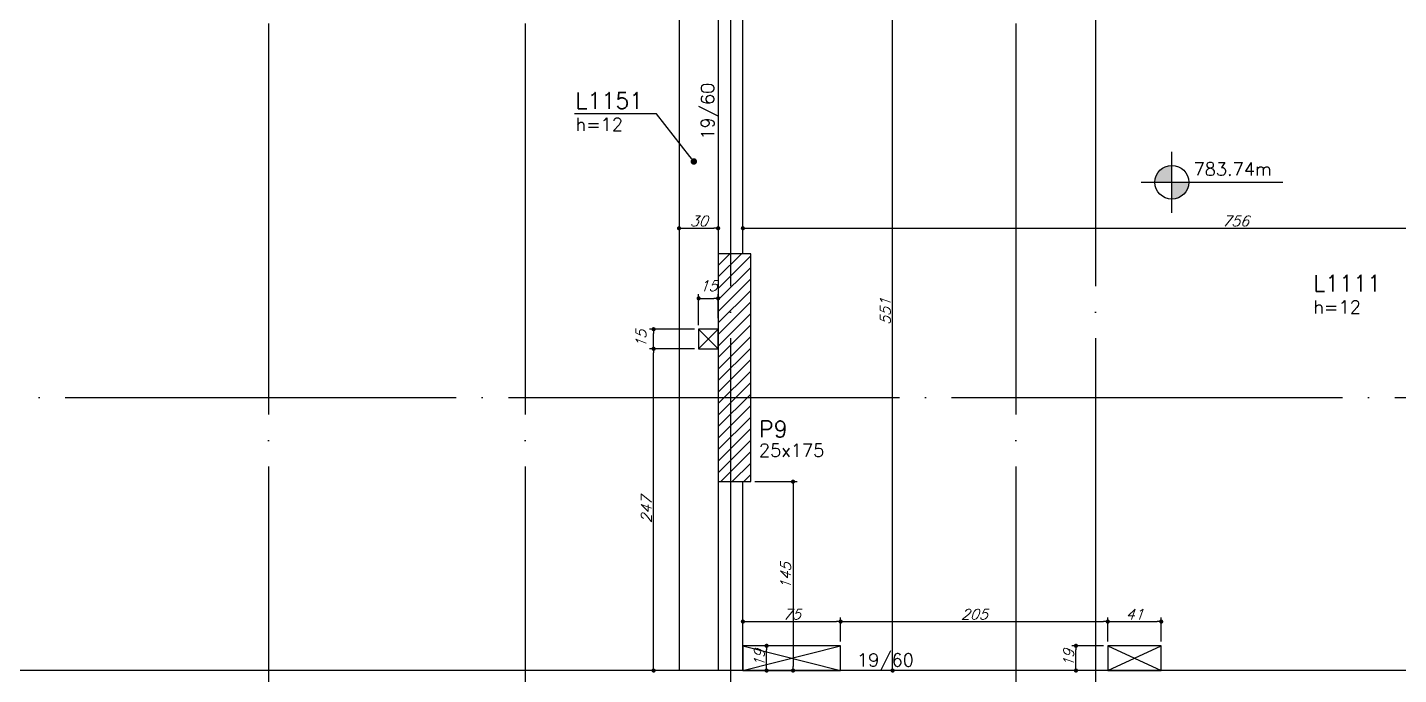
# Model space of a CAD drawing. Extents: x -4723 to 4922, y -2048 to 2452.
# Drawn here: x 746 to 1798, y 661 to 1158 of the extents above; entities that cross this region are included whole.
import ezdxf
from ezdxf import colors
from ezdxf.entities.mleader import LeaderData, LeaderLine
from ezdxf.enums import TextEntityAlignment as Align
from ezdxf.math import Vec2, Vec3

# ---------------------------------------------------------------- set-up
doc = ezdxf.new("R2010")
doc.units = 0
doc.header["$LTSCALE"] = 50
doc.header["$MEASUREMENT"] = 0
doc.linetypes.add('EIXO', pattern=[6.8, 6, -0.4, 0, -0.4])
doc.layers.get('0').update_dxf_attribs({"linetype": 'CONTINUOUS'})
doc.layers.get('DEFPOINTS').update_dxf_attribs({"linetype": 'CONTINUOUS'})
for name, color, linetype in [('242', 3, 'CONTINUOUS'), ('F-AUX-RED', 1, 'CONTINUOUS'), ('F-COTAS', 106, 'CONTINUOUS'), ('F-COTAS-FUROS', 50, 'CONTINUOUS'), ('F-EIXO', 12, 'EIXO'), ('F-LAJES', 3, 'CONTINUOUS'), ('F-LAJES-DIM', 2, 'CONTINUOUS'), ('F-LAJES-NOME', 4, 'CONTINUOUS'), ('F-NÍVEL-PLANTA', 2, 'CONTINUOUS'), ('F-PILARES-DIM', 172, 'CONTINUOUS'), ('F-PILARES-HACH', 174, 'CONTINUOUS'), ('F-PILARES-NOME', 170, 'CONTINUOUS'), ('F-PILARES-S', 170, 'CONTINUOUS'), ('F-TEXTO', 6, 'CONTINUOUS'), ('F-VIGAS', 3, 'CONTINUOUS'), ('F-VIGAS-DIM', 2, 'CONTINUOUS'), ('F-VÃO', 1, 'CONTINUOUS')]:
    doc.layers.add(name, color=color, linetype=linetype)
doc.styles.add('CP-TEXT-INCL', font='simplex.shx', dxfattribs={"oblique": 20})
doc.styles.add('MCP', font='simplex.shx')
doc.styles.add('ROMANS', font='simplex.shx')
doc.styles.get("Standard").update_dxf_attribs({"font": 'simplex.shx'})
doc.dimstyles.new('CP-COTAS-50', dxfattribs={"dimscale": 0.64, "dimtxt": 12.5, "dimasz": 5, "dimexe": 5, "dimexo": 5, "dimgap": 2.5, "dimtad": 1, "dimdec": 1, "dimdsep": 46, "dimtxsty": 'CP-TEXT-INCL', "dimblk1": 'DOT', "dimblk2": 'DOT', "dimsah": 1, "dimcen": 9, "dimclrd": 256, "dimclre": 256, "dimclrt": 256, "dimadec": 0, "dimazin": 0, "dimtfac": 1, "dimtdec": 1, "dimtmove": 2, "dimatfit": 3, "dimldrblk": 'DOT', "dimfxl": 0, "dimtolj": 1, "dimarcsym": 0})

# ---------------------------------------------------------------- blocks, each defined once
blk = doc.blocks.new('Nível - Planta')
at = {"layer": 'F-NÍVEL-PLANTA'}
h = blk.add_hatch(color=71, dxfattribs=at)
h.paths.add_polyline_path([(0, 0), (0, 0.26, 0.414214), (-0.26, 0)])
h.paths.add_polyline_path([(0.26, 0), (0, 0), (0, -0.26, 0.414214)])
for p, q in [((0, -0.469), (0, 0.469)), ((-0.469, 0), (1.704, 0))]:
    blk.add_line(p, q, dxfattribs=at)
blk.add_circle((0, 0), 0.26, dxfattribs=at)
at = {"layer": 'F-TEXTO', "color": 3, "style": 'MCP'}
blk.add_attdef('NÍVEL', (0.333, 0.102), '', height=0.2, dxfattribs=at)
blk = doc.blocks.new('_DOT')
at = {"color": 0, "linetype": 'ByBlock'}
blk.add_line((-0.5, 0), (-1, 0), dxfattribs=at)
at = {"color": 0, "linetype": 'ByBlock', "const_width": 0.5}
blk.add_lwpolyline([(-0.25, 0, 1), (0.25, 0, 1)], format="xyb", close=True, dxfattribs=at)
blk = doc.blocks.new('*D59')
at = {"layer": 'DEFPOINTS', "color": 0, "linetype": 'Continuous', "transparency": 16777216}
for p in [(1409.9, 1215.5), (1409.9, 1215.5), (1409.9, 664.5)]:
    blk.add_point(p, dxfattribs=at)
at = {"layer": 'F-COTAS', "linetype": 'Continuous', "lineweight": -2, "transparency": 16777216}
blk.add_line((1409.9, 667.7), (1409.9, 1212.3), dxfattribs=at)
at = {"layer": 'F-COTAS', "linetype": 'Continuous', "lineweight": -2, "transparency": 16777216, "xscale": 3.2, "yscale": 3.2, "zscale": 3.2}
for p, rotation in [((1409.9, 1215.5), 90), ((1409.9, 664.5), 270)]:
    blk.add_blockref('_DOT', p, dxfattribs=dict(at, rotation=rotation))
at = {"layer": 'F-COTAS', "linetype": 'Continuous', "transparency": 16777216, "insert": (1404.3, 940), "char_height": 8, "attachment_point": 5, "rotation": 90, "style": 'CP-TEXT-INCL'}
blk.add_mtext('\\A1;551', dxfattribs=at)
blk = doc.blocks.new('*D86')
at = {"layer": 'DEFPOINTS', "color": 0, "linetype": 'Continuous', "transparency": 16777216}
for p in [(1246, 1004), (1276, 1004), (1276, 1004)]:
    blk.add_point(p, dxfattribs=at)
at = {"layer": 'F-COTAS', "linetype": 'Continuous', "lineweight": -2, "transparency": 16777216}
blk.add_line((1249.2, 1004), (1272.8, 1004), dxfattribs=at)
at = {"layer": 'F-COTAS', "linetype": 'Continuous', "lineweight": -2, "transparency": 16777216, "xscale": 3.2, "yscale": 3.2, "zscale": 3.2, "rotation": 180}
blk.add_blockref('_DOT', (1246, 1004), dxfattribs=at)
at = {"layer": 'F-COTAS', "linetype": 'Continuous', "lineweight": -2, "transparency": 16777216, "xscale": 3.2, "yscale": 3.2, "zscale": 3.2}
blk.add_blockref('_DOT', (1276, 1004), dxfattribs=at)
at = {"layer": 'F-COTAS', "linetype": 'Continuous', "transparency": 16777216, "insert": (1261, 1009.6), "char_height": 8, "attachment_point": 5, "style": 'CP-TEXT-INCL'}
blk.add_mtext('\\A1;30', dxfattribs=at)
blk = doc.blocks.new('*D87')
at = {"layer": 'DEFPOINTS', "color": 0, "linetype": 'Continuous', "transparency": 16777216}
for p in [(1295, 1004), (2051, 1004), (2051, 1004)]:
    blk.add_point(p, dxfattribs=at)
at = {"layer": 'F-COTAS', "linetype": 'Continuous', "lineweight": -2, "transparency": 16777216}
blk.add_line((1298.2, 1004), (2047.8, 1004), dxfattribs=at)
at = {"layer": 'F-COTAS', "linetype": 'Continuous', "lineweight": -2, "transparency": 16777216, "xscale": 3.2, "yscale": 3.2, "zscale": 3.2, "rotation": 180}
blk.add_blockref('_DOT', (1295, 1004), dxfattribs=at)
at = {"layer": 'F-COTAS', "linetype": 'Continuous', "lineweight": -2, "transparency": 16777216, "xscale": 3.2, "yscale": 3.2, "zscale": 3.2}
blk.add_blockref('_DOT', (2051, 1004), dxfattribs=at)
at = {"layer": 'F-COTAS', "linetype": 'Continuous', "transparency": 16777216, "insert": (1673, 1009.6), "char_height": 8, "attachment_point": 5, "style": 'CP-TEXT-INCL'}
blk.add_mtext('\\A1;756', dxfattribs=at)
blk = doc.blocks.new('*D148')
at = {"layer": 'DEFPOINTS', "color": 0, "linetype": 'Continuous', "transparency": 16777216}
for p in [(1301, 809.5), (1324.8, 664.5), (1333.5, 664.5)]:
    blk.add_point(p, dxfattribs=at)
at = {"layer": 'F-COTAS', "linetype": 'Continuous', "lineweight": -2, "transparency": 16777216}
for p, q in [((1304.2, 809.5), (1336.7, 809.5)), ((1333.5, 806.3), (1333.5, 667.7)), ((1328, 664.5), (1336.7, 664.5))]:
    blk.add_line(p, q, dxfattribs=at)
at = {"layer": 'F-COTAS', "linetype": 'Continuous', "lineweight": -2, "transparency": 16777216, "xscale": 3.2, "yscale": 3.2, "zscale": 3.2}
for p, rotation in [((1333.5, 809.5), 90), ((1333.5, 664.5), 270)]:
    blk.add_blockref('_DOT', p, dxfattribs=dict(at, rotation=rotation))
at = {"layer": 'F-COTAS', "linetype": 'Continuous', "transparency": 16777216, "insert": (1327.9, 737), "char_height": 8, "attachment_point": 5, "rotation": 90, "style": 'CP-TEXT-INCL'}
blk.add_mtext('\\A1;145', dxfattribs=at)
blk = doc.blocks.new('*U150')
at = {"layer": 'F-EIXO'}
blk.add_line((0, 0), (0, -2753.4852), dxfattribs=at)
at = {"layer": 'F-TEXTO', "style": 'ROMANS'}
blk.add_attdef('EIXO', text='', height=17.5, rotation=360, dxfattribs=at).set_placement((0, 28.2072), align=Align.MIDDLE_CENTER)
blk = doc.blocks.new('*U155')
at = {"layer": 'F-EIXO'}
blk.add_line((0, 0), (7197, 0), dxfattribs=at)
at = {"layer": 'F-TEXTO', "style": 'ROMANS'}
blk.add_attdef('EIXO', text='', height=17.5, dxfattribs=at).set_placement((-28.2072, 0), align=Align.MIDDLE_CENTER)
blk = doc.blocks.new('*U161')
at = {"layer": 'F-EIXO'}
blk.add_line((0, 0), (0, -2655), dxfattribs=at)
at = {"layer": 'F-TEXTO', "style": 'ROMANS'}
blk.add_attdef('EIXO', text='', height=17.5, rotation=360, dxfattribs=at).set_placement((0, 28.2), align=Align.MIDDLE_CENTER)
blk = doc.blocks.new('*U177')
at = {"layer": 'F-EIXO'}
blk.add_line((0, 0), (0, -2655), dxfattribs=at)
at = {"layer": 'F-TEXTO', "style": 'ROMANS'}
blk.add_attdef('EIXO', text='', height=17.5, rotation=360, dxfattribs=at).set_placement((0, 28.2), align=Align.MIDDLE_CENTER)
blk = doc.blocks.new('*U171')
at = {"layer": 'F-EIXO'}
blk.add_line((0, 0), (0, -2655), dxfattribs=at)
at = {"layer": 'F-TEXTO', "style": 'ROMANS'}
blk.add_attdef('EIXO', text='', height=17.5, rotation=360, dxfattribs=at).set_placement((0, 28.2), align=Align.MIDDLE_CENTER)
blk = doc.blocks.new('*U178')
at = {"layer": 'F-EIXO'}
blk.add_line((0, 0), (0, -2753.4852), dxfattribs=at)
at = {"layer": 'F-TEXTO', "style": 'ROMANS'}
blk.add_attdef('EIXO', text='', height=17.5, rotation=360, dxfattribs=at).set_placement((0, 28.2072), align=Align.MIDDLE_CENTER)
blk = doc.blocks.new('*U328')
at = {"layer": 'F-VÃO'}
for p, q in [((0, 0), (75, 19)), ((0, 19), (75, 0))]:
    blk.add_line(p, q, dxfattribs=at)
at = {"layer": 'F-VÃO', "color": 3}
blk.add_lwpolyline([(0, 0), (75, 0), (75, 19), (0, 19)], close=True, dxfattribs=at)
blk = doc.blocks.new('*U331')
at = {"layer": 'F-VÃO'}
for p, q in [((0, 0), (41, 19)), ((0, 19), (41, 0))]:
    blk.add_line(p, q, dxfattribs=at)
at = {"layer": 'F-VÃO', "color": 3}
blk.add_lwpolyline([(0, 0), (41, 0), (41, 19), (0, 19)], close=True, dxfattribs=at)
blk = doc.blocks.new('*D450')
at = {"layer": 'DEFPOINTS', "color": 0, "linetype": 'Continuous', "transparency": 16777216}
for p in [(1295, 695.7), (1370, 702.1), (1370, 683.5)]:
    blk.add_point(p, dxfattribs=at)
at = {"layer": 'F-COTAS-FUROS', "linetype": 'Continuous', "lineweight": -2, "transparency": 16777216}
for p, q in [((1295, 698.9), (1295, 705.3)), ((1370, 686.7), (1370, 705.3)), ((1298.2, 702.1), (1366.8, 702.1))]:
    blk.add_line(p, q, dxfattribs=at)
at = {"layer": 'F-COTAS-FUROS', "linetype": 'Continuous', "lineweight": -2, "transparency": 16777216, "xscale": 3.2, "yscale": 3.2, "zscale": 3.2, "rotation": 180}
blk.add_blockref('_DOT', (1295, 702.1), dxfattribs=at)
at = {"layer": 'F-COTAS-FUROS', "linetype": 'Continuous', "lineweight": -2, "transparency": 16777216, "xscale": 3.2, "yscale": 3.2, "zscale": 3.2}
blk.add_blockref('_DOT', (1370, 702.1), dxfattribs=at)
at = {"layer": 'F-COTAS-FUROS', "linetype": 'Continuous', "transparency": 16777216, "insert": (1332.5, 707.7), "char_height": 8, "attachment_point": 5, "style": 'CP-TEXT-INCL'}
blk.add_mtext('\\A1;75', dxfattribs=at)
blk = doc.blocks.new('*D451')
at = {"layer": 'DEFPOINTS', "color": 0, "linetype": 'Continuous', "transparency": 16777216}
for p in [(1575, 702.1), (1370, 683.5), (1575, 683.5)]:
    blk.add_point(p, dxfattribs=at)
at = {"layer": 'F-COTAS-FUROS', "linetype": 'Continuous', "lineweight": -2, "transparency": 16777216}
for p, q in [((1370, 686.7), (1370, 705.3)), ((1575, 686.7), (1575, 705.3)), ((1373.2, 702.1), (1571.8, 702.1))]:
    blk.add_line(p, q, dxfattribs=at)
at = {"layer": 'F-COTAS-FUROS', "linetype": 'Continuous', "lineweight": -2, "transparency": 16777216, "xscale": 3.2, "yscale": 3.2, "zscale": 3.2, "rotation": 180}
blk.add_blockref('_DOT', (1370, 702.1), dxfattribs=at)
at = {"layer": 'F-COTAS-FUROS', "linetype": 'Continuous', "lineweight": -2, "transparency": 16777216, "xscale": 3.2, "yscale": 3.2, "zscale": 3.2}
blk.add_blockref('_DOT', (1575, 702.1), dxfattribs=at)
at = {"layer": 'F-COTAS-FUROS', "linetype": 'Continuous', "transparency": 16777216, "insert": (1472.5, 707.7), "char_height": 8, "attachment_point": 5, "style": 'CP-TEXT-INCL'}
blk.add_mtext('\\A1;205', dxfattribs=at)
blk = doc.blocks.new('*D452')
at = {"layer": 'DEFPOINTS', "color": 0, "linetype": 'Continuous', "transparency": 16777216}
for p in [(1616, 702.1), (1575, 683.5), (1616, 683.5)]:
    blk.add_point(p, dxfattribs=at)
at = {"layer": 'F-COTAS-FUROS', "linetype": 'Continuous', "lineweight": -2, "transparency": 16777216}
for p, q in [((1575, 686.7), (1575, 705.3)), ((1616, 686.7), (1616, 705.3)), ((1578.2, 702.1), (1612.8, 702.1))]:
    blk.add_line(p, q, dxfattribs=at)
at = {"layer": 'F-COTAS-FUROS', "linetype": 'Continuous', "lineweight": -2, "transparency": 16777216, "xscale": 3.2, "yscale": 3.2, "zscale": 3.2, "rotation": 180}
blk.add_blockref('_DOT', (1575, 702.1), dxfattribs=at)
at = {"layer": 'F-COTAS-FUROS', "linetype": 'Continuous', "lineweight": -2, "transparency": 16777216, "xscale": 3.2, "yscale": 3.2, "zscale": 3.2}
blk.add_blockref('_DOT', (1616, 702.1), dxfattribs=at)
at = {"layer": 'F-COTAS-FUROS', "linetype": 'Continuous', "transparency": 16777216, "insert": (1595.5, 707.7), "char_height": 8, "attachment_point": 5, "style": 'CP-TEXT-INCL'}
blk.add_mtext('\\A1;41', dxfattribs=at)
blk = doc.blocks.new('*D453')
at = {"layer": 'DEFPOINTS', "color": 0, "linetype": 'Continuous', "transparency": 16777216}
for p in [(1550.6, 683.5), (1575, 683.5), (1575, 664.5)]:
    blk.add_point(p, dxfattribs=at)
at = {"layer": 'F-COTAS-FUROS', "linetype": 'Continuous', "lineweight": -2, "transparency": 16777216}
for p, q in [((1571.8, 683.5), (1547.4, 683.5)), ((1550.6, 667.7), (1550.6, 680.3)), ((1571.8, 664.5), (1547.4, 664.5))]:
    blk.add_line(p, q, dxfattribs=at)
at = {"layer": 'F-COTAS-FUROS', "linetype": 'Continuous', "lineweight": -2, "transparency": 16777216, "xscale": 3.2, "yscale": 3.2, "zscale": 3.2}
for p, rotation in [((1550.6, 683.5), 90), ((1550.6, 664.5), 270)]:
    blk.add_blockref('_DOT', p, dxfattribs=dict(at, rotation=rotation))
at = {"layer": 'F-COTAS-FUROS', "linetype": 'Continuous', "transparency": 16777216, "insert": (1545, 674), "char_height": 8, "attachment_point": 5, "rotation": 90, "style": 'CP-TEXT-INCL'}
blk.add_mtext('\\A1;19', dxfattribs=at)
blk = doc.blocks.new('*D454')
at = {"layer": 'DEFPOINTS', "color": 0, "linetype": 'Continuous', "transparency": 16777216}
for p in [(1313.2, 683.5), (1315.4, 683.5), (1315.4, 664.5)]:
    blk.add_point(p, dxfattribs=at)
at = {"layer": 'F-COTAS-FUROS', "linetype": 'Continuous', "lineweight": -2, "transparency": 16777216}
for p, q in [((1312.2, 683.5), (1310, 683.5)), ((1313.2, 667.7), (1313.2, 680.3)), ((1312.2, 664.5), (1310, 664.5))]:
    blk.add_line(p, q, dxfattribs=at)
at = {"layer": 'F-COTAS-FUROS', "linetype": 'Continuous', "lineweight": -2, "transparency": 16777216, "xscale": 3.2, "yscale": 3.2, "zscale": 3.2}
for p, rotation in [((1313.2, 683.5), 90), ((1313.2, 664.5), 270)]:
    blk.add_blockref('_DOT', p, dxfattribs=dict(at, rotation=rotation))
at = {"layer": 'F-COTAS-FUROS', "linetype": 'Continuous', "transparency": 16777216, "insert": (1307.6, 674), "char_height": 8, "attachment_point": 5, "rotation": 90, "style": 'CP-TEXT-INCL'}
blk.add_mtext('\\A1;19', dxfattribs=at)
blk = doc.blocks.new('*U475')
at = {"layer": 'F-VÃO'}
for p, q in [((0, 0), (15, 15)), ((0, 15), (15, 0))]:
    blk.add_line(p, q, dxfattribs=at)
at = {"layer": 'F-VÃO', "color": 3}
blk.add_lwpolyline([(0, 0), (15, 0), (15, 15), (0, 15)], close=True, dxfattribs=at)
blk = doc.blocks.new('*D490')
at = {"layer": 'DEFPOINTS', "color": 0, "linetype": 'Continuous', "transparency": 16777216}
for p in [(1226.5, 911.5), (1261, 911.5), (1262.9, 664.5)]:
    blk.add_point(p, dxfattribs=at)
at = {"layer": 'F-COTAS-FUROS', "linetype": 'Continuous', "lineweight": -2, "transparency": 16777216}
for p, q in [((1257.8, 911.5), (1223.3, 911.5)), ((1226.5, 667.7), (1226.5, 908.3)), ((1259.7, 664.5), (1223.3, 664.5))]:
    blk.add_line(p, q, dxfattribs=at)
at = {"layer": 'F-COTAS-FUROS', "linetype": 'Continuous', "lineweight": -2, "transparency": 16777216, "xscale": 3.2, "yscale": 3.2, "zscale": 3.2}
for p, rotation in [((1226.5, 911.5), 90), ((1226.5, 664.5), 270)]:
    blk.add_blockref('_DOT', p, dxfattribs=dict(at, rotation=rotation))
at = {"layer": 'F-COTAS-FUROS', "linetype": 'Continuous', "transparency": 16777216, "insert": (1220.9, 788), "char_height": 8, "attachment_point": 5, "rotation": 90, "style": 'CP-TEXT-INCL'}
blk.add_mtext('\\A1;247', dxfattribs=at)
blk = doc.blocks.new('*D491')
at = {"layer": 'DEFPOINTS', "color": 0, "linetype": 'Continuous', "transparency": 16777216}
for p in [(1226.5, 926.5), (1261, 926.5), (1261, 911.5)]:
    blk.add_point(p, dxfattribs=at)
at = {"layer": 'F-COTAS-FUROS', "linetype": 'Continuous', "lineweight": -2, "transparency": 16777216}
for p, q in [((1257.8, 926.5), (1223.3, 926.5)), ((1226.5, 914.7), (1226.5, 923.3)), ((1257.8, 911.5), (1223.3, 911.5))]:
    blk.add_line(p, q, dxfattribs=at)
at = {"layer": 'F-COTAS-FUROS', "linetype": 'Continuous', "lineweight": -2, "transparency": 16777216, "xscale": 3.2, "yscale": 3.2, "zscale": 3.2}
for p, rotation in [((1226.5, 926.5), 90), ((1226.5, 911.5), 270)]:
    blk.add_blockref('_DOT', p, dxfattribs=dict(at, rotation=rotation))
at = {"layer": 'F-COTAS-FUROS', "linetype": 'Continuous', "transparency": 16777216, "insert": (1216.9, 919), "char_height": 8, "attachment_point": 5, "rotation": 90, "style": 'CP-TEXT-INCL'}
blk.add_mtext('\\A1;15', dxfattribs=at)
blk = doc.blocks.new('*D492')
at = {"layer": 'DEFPOINTS', "color": 0, "linetype": 'Continuous', "transparency": 16777216}
for p in [(1276, 950.2), (1261, 926.5), (1276, 931.9)]:
    blk.add_point(p, dxfattribs=at)
at = {"layer": 'F-COTAS-FUROS', "linetype": 'Continuous', "lineweight": -2, "transparency": 16777216}
for p, q in [((1261, 929.7), (1261, 953.4)), ((1264.2, 950.2), (1272.8, 950.2)), ((1276, 935.1), (1276, 953.4))]:
    blk.add_line(p, q, dxfattribs=at)
at = {"layer": 'F-COTAS-FUROS', "linetype": 'Continuous', "lineweight": -2, "transparency": 16777216, "xscale": 3.2, "yscale": 3.2, "zscale": 3.2, "rotation": 180}
blk.add_blockref('_DOT', (1261, 950.2), dxfattribs=at)
at = {"layer": 'F-COTAS-FUROS', "linetype": 'Continuous', "lineweight": -2, "transparency": 16777216, "xscale": 3.2, "yscale": 3.2, "zscale": 3.2}
blk.add_blockref('_DOT', (1276, 950.2), dxfattribs=at)
at = {"layer": 'F-COTAS-FUROS', "linetype": 'Continuous', "transparency": 16777216, "insert": (1268.5, 959.8), "char_height": 8, "attachment_point": 5, "style": 'CP-TEXT-INCL'}
blk.add_mtext('\\A1;15', dxfattribs=at)

msp = doc.modelspace()

# ---------------------------------------------------------------- hatches: boundary and pattern name
at = {"layer": 'F-PILARES-HACH', "linetype": 'Continuous'}
h = msp.add_hatch(dxfattribs=at)
h.set_pattern_fill('ANSI31', color=256, scale=50, style=0)
h.paths.add_polyline_path([(1276, 809.5), (1301, 809.5), (1301, 984.5), (1276, 984.5)], flags=16)

# ---------------------------------------------------------------- linework, layer by layer
at = {"layer": '242', "linetype": 'Continuous'}
msp.add_line((1288.5, 897), (1288.5, 897), dxfattribs=at)
at = {"layer": 'F-LAJES', "linetype": 'Continuous'}
msp.add_line((1246, 1395.5), (1246, 664.5), dxfattribs=at)
at = {"layer": 'F-PILARES-S', "linetype": 'Continuous'}
msp.add_lwpolyline([(1276, 809.5), (1301, 809.5), (1301, 984.5), (1276, 984.5), (1276, 809.5)], dxfattribs=at)
at = {"layer": 'F-VIGAS'}
for points in [[(1276, 1215.5), (1276, 984.5)], [(1295, 984.5), (1295, 1215.5)], [(1276, 809.5), (1276, 664.5)], [(1295, 664.5), (1295, 809.5)], [(1276, 664.5), (615, 664.5)], [(1295, 664.5), (1276, 664.5)], [(1832, 664.5), (1295, 664.5)]]:
    msp.add_lwpolyline(points, dxfattribs=at)

# ---------------------------------------------------------------- block references
at = {"layer": 'F-EIXO', "linetype": 'Continuous'}
for name, p in [('*U178', (1285.5, 1939.842)), ('*U150', (1565.5, 1939.842)), ('*U177', (931, 1841.357)), ('*U171', (1128, 1841.357)), ('*U161', (1504.5, 1841.357)), ('*U155', (-3646.32, 874))]:
    msp.add_blockref(name, p, dxfattribs=at)
at = {"layer": 'F-NÍVEL-PLANTA', "linetype": 'Continuous', "xscale": 50, "yscale": 50, "zscale": 50}
msp.add_blockref('Nível - Planta', (1624.143, 1039.313), dxfattribs=at).add_auto_attribs({'NÍVEL': '783.74m'})
at = {"layer": 'F-VÃO', "linetype": 'Continuous'}
for name, p in [('*U475', (1261, 911.5)), ('*U328', (1295, 664.5)), ('*U331', (1575, 664.5))]:
    msp.add_blockref(name, p, dxfattribs=at)

# ---------------------------------------------------------------- texts
at = {"layer": 'F-LAJES-DIM', "linetype": 'Continuous', "style": 'MCP'}
for p in [(1166.556, 1078.736), (1732.799, 938.539)]:
    msp.add_text('h=12', height=10, dxfattribs=at).set_placement(p)
at = {"layer": 'F-LAJES-NOME', "linetype": 'Continuous', "style": 'MCP'}
for s, p in [('L1151', (1166.556, 1095.736)), ('L1111', (1732.799, 955.539))]:
    msp.add_text(s, height=12.5, dxfattribs=at).set_placement(p)
at = {"layer": 'F-PILARES-DIM', "linetype": 'Continuous', "style": 'MCP'}
msp.add_text('25x175', height=10, dxfattribs=at).set_placement((1307.313, 828.635))
at = {"layer": 'F-PILARES-NOME', "linetype": 'Continuous', "style": 'MCP'}
msp.add_text('P9', height=12.5, dxfattribs=at).set_placement((1307.313, 843.635))
at = {"layer": 'F-VIGAS-DIM', "linetype": 'Continuous', "style": 'MCP'}
msp.add_text('19/60', height=10, rotation=90, dxfattribs=at).set_placement((1272.875, 1072))
msp.add_text('19/60', height=10, dxfattribs=at).set_placement((1382.5, 667.625))

# ---------------------------------------------------------------- dimensions: what is measured, and where the dimension line sits
at = {"layer": 'F-COTAS', "linetype": 'Continuous'}
for base, p1, p2, angle, picture, middle in [((1409.876, 1215.5), (1409.876, 664.5), (1409.876, 1215.5), 270, '*D59', (1404.276, 940)), ((1276, 1003.976), (1246, 1003.976), (1276, 1003.976), 180, '*D86', (1261, 1009.576)), ((2051, 1003.976), (1295, 1003.976), (2051, 1003.976), 180, '*D87', (1673, 1009.576)), ((1333.548, 664.5), (1301, 809.5), (1324.823, 664.5), 90, '*D148', (1327.948, 737))]:
    dim = msp.add_linear_dim(base=base, p1=p1, p2=p2, angle=angle, dimstyle='CP-COTAS-50', dxfattribs=at)
    dim.commit()
    dim.dimension.update_dxf_attribs({"geometry": picture, "text_midpoint": middle})
at = {"layer": 'F-COTAS-FUROS', "linetype": 'Continuous'}
for base, p1, p2, picture, middle in [((1276, 950.157), (1261, 926.5), (1276, 931.904), '*D492', (1268.5, 959.757)), ((1370, 702.052), (1295, 695.666), (1370, 683.5), '*D450', (1332.5, 707.652)), ((1575, 702.052), (1370, 683.5), (1575, 683.5), '*D451', (1472.5, 707.652)), ((1616, 702.052), (1575, 683.5), (1616, 683.5), '*D452', (1595.5, 707.652))]:
    dim = msp.add_linear_dim(base=base, p1=p1, p2=p2, dimstyle='CP-COTAS-50', override={"dimdec": 0, "dimfxl": 7.5}, dxfattribs=at)
    dim.commit()
    dim.dimension.update_dxf_attribs({"geometry": picture, "text_midpoint": middle})
for base, p1, p2, picture, middle in [((1226.519, 926.5), (1261, 911.5), (1261, 926.5), '*D491', (1216.919, 919)), ((1226.519, 911.5), (1262.852, 664.5), (1261, 911.5), '*D490', (1220.919, 788)), ((1313.236, 683.5), (1315.384, 664.5), (1315.384, 683.5), '*D454', (1307.636, 674)), ((1550.637, 683.5), (1575, 664.5), (1575, 683.5), '*D453', (1545.037, 674))]:
    dim = msp.add_linear_dim(base=base, p1=p1, p2=p2, angle=90, dimstyle='CP-COTAS-50', override={"dimdec": 0, "dimfxl": 7.5}, dxfattribs=at)
    dim.commit()
    dim.dimension.update_dxf_attribs({"geometry": picture, "text_midpoint": middle})

# ---------------------------------------------------------------- leaders
at = {"layer": 'F-AUX-RED', "linetype": 'Continuous'}
ml = msp.add_multileader_mtext('Standard', dxfattribs=at)
ml.set_content('', color=256)
ml.set_leader_properties()
ml.set_arrow_properties(name='DOT')
ml.build(insert=Vec2(0, 0))
ml.multileader.update_dxf_attribs({"text_right_attachment_type": 6, "dogleg_length": 0.36, "arrow_head_size": 5})
ctx = ml.context
ctx.base_point, ctx.char_height, ctx.arrow_head_size, ctx.landing_gap_size, ctx.plane_origin = Vec3(1165.643, 1092.034), 0.18, 5, 0.09, Vec3(1257.36, 1055.281)
ctx.right_attachment, ctx.text_align_type = 6, 2
notes = []
notes.append((ctx, [(0, (1, 1, 0), (1228.677, 1091.944), (-1, 0), 62.854, [(0, [(1257.36, 1055.281)], 0, [])])]))
ctx.mtext.insert, ctx.mtext.alignment, ctx.mtext.flow_direction = Vec3(1165.733, 1092.124), 3, 5
for ctx, leaders in notes:
    for number, flags, end, landing, length, lines in leaders:
        leader = LeaderData()
        leader.index, (leader.has_last_leader_line, leader.has_dogleg_vector, leader.attachment_direction) = number, flags
        leader.last_leader_point, leader.dogleg_vector, leader.dogleg_length = Vec3(end), Vec3(landing), length
        for number, points, colour, breaks in lines:
            line = LeaderLine()
            line.index, line.vertices, line.color, line.breaks = number, Vec3.list(points), colors.encode_raw_color(colour), breaks
            leader.lines.append(line)
        ctx.leaders.append(leader)

doc.saveas('drawing.dxf')
